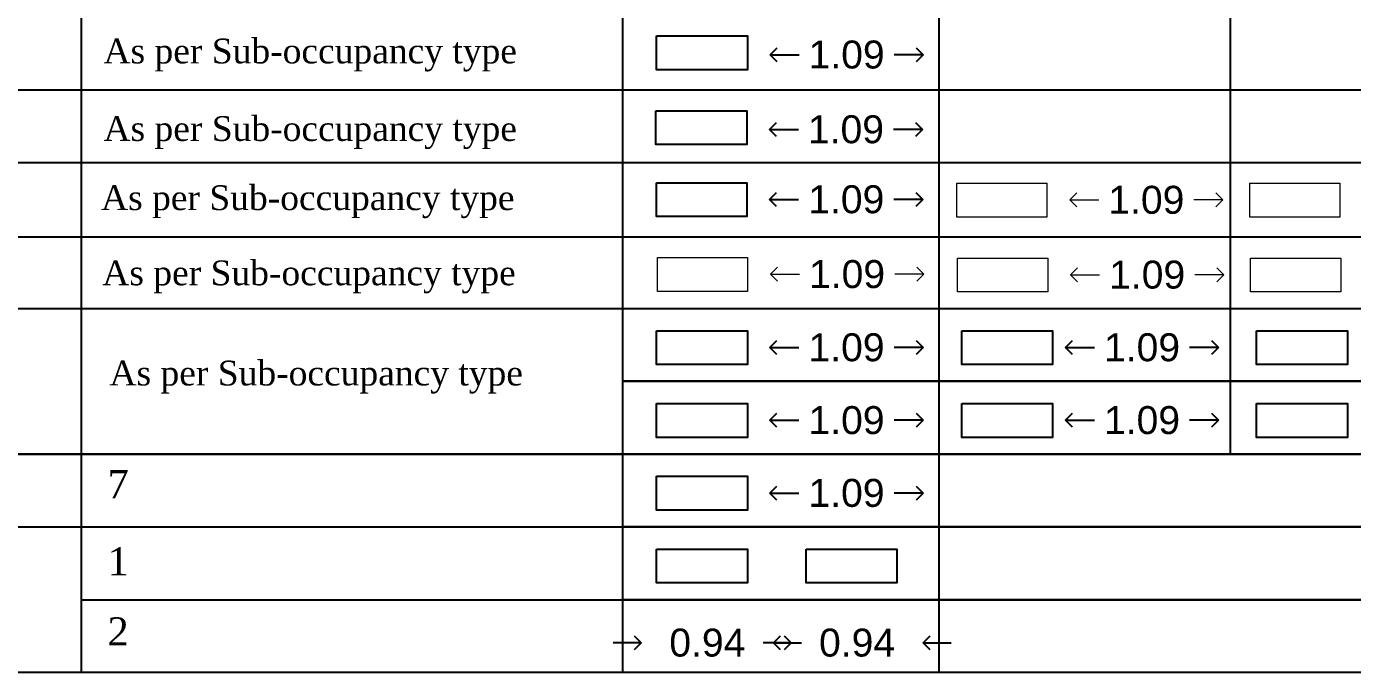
# Model space of a CAD drawing. Header units: millimetres. Extents: x -9481 to -9286, y 28723 to 28853.
# Drawn here: x -9462.12 to -9452.65, y 28748.89 to 28753.51 of the extents above; entities that cross this region are included whole.
import ezdxf

# ---------------------------------------------------------------- set-up
doc = ezdxf.new("R2010")
doc.units = ezdxf.units.MM
doc.header["$PDMODE"] = 34
doc.header["$PDSIZE"] = -15
doc.linetypes.add('CONTINULUS', pattern=[0])
for name, color, linetype in [('BLK_1_FLR_0_ROOM_1_MEZ_AREA_1', 11, 'Continuous'), ('BLK_1_FLR_0_ROOM_2_MEZ_AREA_1', 11, 'Continuous'), ('BLK_1_FLR_0_STILT_FLOOR', 7, 'Continuous'), ('BLK_1_FLR_0_STILT_FLOOR_EXISTING', 7, 'Continuous'), ('BLK_1_FLR_1_ROOM_1_MEZ_AREA_1', 11, 'Continuous'), ('BLK_1_FLR_1_ROOM_2_MEZ_AREA_1', 11, 'Continuous'), ('BLK_1_FLR_1_SERVICE_FLOOR', 7, 'Continuous'), ('BLK_1_FLR_2_ROOM_1_MEZ_AREA_1', 11, 'Continuous'), ('BLK_1_FLR_2_ROOM_2_MEZ_AREA_1', 11, 'Continuous'), ('ICT_LANDING_POINT_1', 7, 'Continuous'), ('ICT_LANDING_POINT_1_DOOR_1', 7, 'Continuous'), ('ICT_LANDING_POINT_1_DOOR_2', 7, 'Continuous')]:
    doc.layers.add(name, color=color, linetype=linetype)
for name, color, linetype, lineweight in [('BLK_1_FLR_1_SERVICE_FLOOR_EXISTING', 7, 'Continuous', 0), ('BLK_1_FLR_2_SERVICE_FLOOR', 7, 'Continuous', 0), ('BLK_1_FLR_2_SERVICE_FLOOR_EXISTING', 7, 'Continuous', 0), ('BLK_1_FLR_3_SERVICE_FLOOR', 7, 'Continuous', 0), ('BLK_1_FLR_3_SERVICE_FLOOR_EXISTING', 7, 'Continuous', 0), ('PLAN', 7, 'Continuous', 40)]:
    doc.layers.add(name, color=color, linetype=linetype, lineweight=lineweight)
doc.styles.add('Arial', font='arial.ttf', dxfattribs={"height": 0.2})
doc.styles.add('MtXpl_Georgia', font='georgiab.ttf')
doc.styles.add('style2', font='arial.ttf', dxfattribs={"height": 0.3})
doc.dimstyles.new('INT DIM', dxfattribs={"dimtxt": 0.3, "dimasz": 0.1, "dimexe": 0.18, "dimexo": 0.0625, "dimgap": 0.09, "dimtad": 0, "dimzin": 0, "dimdsep": 46, "dimtxsty": 'style2', "dimblk": 'OPEN90', "dimcen": 0.09, "dimse1": 1, "dimse2": 1, "dimclrd": 250, "dimclrt": 256, "dimadec": 0, "dimazin": 0, "dimtfac": 1, "dimtofl": 0, "dimtmove": 0, "dimatfit": 3, "dimfxl": 0, "dimtolj": 1, "dimtzin": 0, "dimlwd": -1, "dimarcsym": 0})

# ---------------------------------------------------------------- blocks, each defined once
blk = doc.blocks.new('_Open90')
at = {"layer": 'PLAN', "color": 0, "lineweight": -2}
for p, q in [((0, 0), (-1, 0)), ((-0.5, 0.5), (0, 0)), ((0, 0), (-0.5, -0.5))]:
    blk.add_line(p, q, dxfattribs=at)
blk = doc.blocks.new('*D268')
at = {"layer": 'BLK_1_FLR_0_ROOM_1_MEZ_AREA_1', "color": 250, "ltscale": 0.05}
for p, q in [((-9456.7091, 28751.2105), (-9456.602, 28751.2105)), ((-9455.8142, 28751.2105), (-9455.9214, 28751.2105))]:
    blk.add_line(p, q, dxfattribs=at)
at = {"layer": 'Defpoints', "color": 0}
for p in [(-9456.8091, 28751.3305), (-9455.7142, 28751.3305), (-9455.7142, 28751.2105)]:
    blk.add_point(p, dxfattribs=at)
at = {"layer": 'BLK_1_FLR_0_ROOM_1_MEZ_AREA_1', "color": 250, "xscale": 0.1, "yscale": 0.1, "zscale": 0.1, "rotation": 180}
blk.add_blockref('_Open90', (-9456.8091, 28751.2105), dxfattribs=at)
at = {"layer": 'BLK_1_FLR_0_ROOM_1_MEZ_AREA_1', "color": 250, "xscale": 0.1, "yscale": 0.1, "zscale": 0.1}
blk.add_blockref('_Open90', (-9455.7142, 28751.2105), dxfattribs=at)
at = {"layer": 'BLK_1_FLR_0_ROOM_1_MEZ_AREA_1', "linetype": 'CONTINULUS', "ltscale": 0.05, "insert": (-9456.2617, 28751.2105), "char_height": 0.2, "attachment_point": 5, "style": 'Arial'}
blk.add_mtext('\\A1;1.09', dxfattribs=at)
blk = doc.blocks.new('*D269')
at = {"layer": 'BLK_1_FLR_1_ROOM_1_MEZ_AREA_1', "color": 250, "ltscale": 0.05}
for p, q in [((-9454.5973, 28751.2105), (-9454.4901, 28751.2105)), ((-9453.7023, 28751.2105), (-9453.8095, 28751.2105))]:
    blk.add_line(p, q, dxfattribs=at)
at = {"layer": 'Defpoints', "color": 0}
for p in [(-9454.6973, 28751.3305), (-9453.6023, 28751.3305), (-9453.6023, 28751.2105)]:
    blk.add_point(p, dxfattribs=at)
at = {"layer": 'BLK_1_FLR_1_ROOM_1_MEZ_AREA_1', "color": 250, "xscale": 0.1, "yscale": 0.1, "zscale": 0.1, "rotation": 180}
blk.add_blockref('_Open90', (-9454.6973, 28751.2105), dxfattribs=at)
at = {"layer": 'BLK_1_FLR_1_ROOM_1_MEZ_AREA_1', "color": 250, "xscale": 0.1, "yscale": 0.1, "zscale": 0.1}
blk.add_blockref('_Open90', (-9453.6023, 28751.2105), dxfattribs=at)
at = {"layer": 'BLK_1_FLR_1_ROOM_1_MEZ_AREA_1', "linetype": 'CONTINULUS', "ltscale": 0.05, "insert": (-9454.1498, 28751.2105), "char_height": 0.2, "attachment_point": 5, "style": 'Arial'}
blk.add_mtext('\\A1;1.09', dxfattribs=at)
blk = doc.blocks.new('*D275')
at = {"layer": 'BLK_1_FLR_0_ROOM_2_MEZ_AREA_1', "color": 250, "ltscale": 0.05}
for p, q in [((-9456.7091, 28750.6898), (-9456.602, 28750.6898)), ((-9455.8142, 28750.6898), (-9455.9214, 28750.6898))]:
    blk.add_line(p, q, dxfattribs=at)
at = {"layer": 'Defpoints', "color": 0}
for p in [(-9456.8091, 28750.8099), (-9455.7142, 28750.8099), (-9455.7142, 28750.6898)]:
    blk.add_point(p, dxfattribs=at)
at = {"layer": 'BLK_1_FLR_0_ROOM_2_MEZ_AREA_1', "color": 250, "xscale": 0.1, "yscale": 0.1, "zscale": 0.1, "rotation": 180}
blk.add_blockref('_Open90', (-9456.8091, 28750.6898), dxfattribs=at)
at = {"layer": 'BLK_1_FLR_0_ROOM_2_MEZ_AREA_1', "color": 250, "xscale": 0.1, "yscale": 0.1, "zscale": 0.1}
blk.add_blockref('_Open90', (-9455.7142, 28750.6898), dxfattribs=at)
at = {"layer": 'BLK_1_FLR_0_ROOM_2_MEZ_AREA_1', "linetype": 'CONTINULUS', "ltscale": 0.05, "insert": (-9456.2617, 28750.6898), "char_height": 0.2, "attachment_point": 5, "style": 'Arial'}
blk.add_mtext('\\A1;1.09', dxfattribs=at)
blk = doc.blocks.new('*D276')
at = {"layer": 'BLK_1_FLR_1_ROOM_2_MEZ_AREA_1', "color": 250, "ltscale": 0.05}
for p, q in [((-9454.5973, 28750.6898), (-9454.4901, 28750.6898)), ((-9453.7023, 28750.6898), (-9453.8095, 28750.6898))]:
    blk.add_line(p, q, dxfattribs=at)
at = {"layer": 'Defpoints', "color": 0}
for p in [(-9454.6973, 28750.8099), (-9453.6023, 28750.8099), (-9453.6023, 28750.6898)]:
    blk.add_point(p, dxfattribs=at)
at = {"layer": 'BLK_1_FLR_1_ROOM_2_MEZ_AREA_1', "color": 250, "xscale": 0.1, "yscale": 0.1, "zscale": 0.1, "rotation": 180}
blk.add_blockref('_Open90', (-9454.6973, 28750.6898), dxfattribs=at)
at = {"layer": 'BLK_1_FLR_1_ROOM_2_MEZ_AREA_1', "color": 250, "xscale": 0.1, "yscale": 0.1, "zscale": 0.1}
blk.add_blockref('_Open90', (-9453.6023, 28750.6898), dxfattribs=at)
at = {"layer": 'BLK_1_FLR_1_ROOM_2_MEZ_AREA_1', "linetype": 'CONTINULUS', "ltscale": 0.05, "insert": (-9454.1498, 28750.6898), "char_height": 0.2, "attachment_point": 5, "style": 'Arial'}
blk.add_mtext('\\A1;1.09', dxfattribs=at)
blk = doc.blocks.new('*D311')
at = {"layer": 'Defpoints', "color": 0}
for p in [(-9456.8091, 28750.2892), (-9455.7142, 28750.2892), (-9455.7142, 28750.1692)]:
    blk.add_point(p, dxfattribs=at)
at = {"layer": 'ICT_LANDING_POINT_1', "color": 250, "ltscale": 0.05}
for p, q in [((-9456.7091, 28750.1692), (-9456.602, 28750.1692)), ((-9455.8142, 28750.1692), (-9455.9214, 28750.1692))]:
    blk.add_line(p, q, dxfattribs=at)
at = {"layer": 'ICT_LANDING_POINT_1', "color": 250, "xscale": 0.1, "yscale": 0.1, "zscale": 0.1, "rotation": 180}
blk.add_blockref('_Open90', (-9456.8091, 28750.1692), dxfattribs=at)
at = {"layer": 'ICT_LANDING_POINT_1', "color": 250, "xscale": 0.1, "yscale": 0.1, "zscale": 0.1}
blk.add_blockref('_Open90', (-9455.7142, 28750.1692), dxfattribs=at)
at = {"layer": 'ICT_LANDING_POINT_1', "linetype": 'CONTINULUS', "ltscale": 0.05, "insert": (-9456.2617, 28750.1692), "char_height": 0.2, "attachment_point": 5, "style": 'Arial'}
blk.add_mtext('\\A1;1.09', dxfattribs=at)
blk = doc.blocks.new('*D312')
at = {"layer": 'Defpoints', "color": 0}
for p in [(-9456.6582, 28749.2187), (-9455.7142, 28749.2187), (-9455.7142, 28749.0986)]:
    blk.add_point(p, dxfattribs=at)
at = {"layer": 'ICT_LANDING_POINT_1_DOOR_2', "color": 250, "ltscale": 0.05}
for p, q in [((-9456.7582, 28749.0986), (-9456.8582, 28749.0986)), ((-9455.6142, 28749.0986), (-9455.5142, 28749.0986))]:
    blk.add_line(p, q, dxfattribs=at)
at = {"layer": 'ICT_LANDING_POINT_1_DOOR_2', "color": 250, "xscale": 0.1, "yscale": 0.1, "zscale": 0.1}
blk.add_blockref('_Open90', (-9456.6582, 28749.0986), dxfattribs=at)
at = {"layer": 'ICT_LANDING_POINT_1_DOOR_2', "color": 250, "xscale": 0.1, "yscale": 0.1, "zscale": 0.1, "rotation": 180}
blk.add_blockref('_Open90', (-9455.7142, 28749.0986), dxfattribs=at)
at = {"layer": 'ICT_LANDING_POINT_1_DOOR_2', "linetype": 'CONTINULUS', "ltscale": 0.05, "insert": (-9456.1862, 28749.0986), "char_height": 0.2, "attachment_point": 5, "style": 'Arial'}
blk.add_mtext('\\A1;0.94', dxfattribs=at)
blk = doc.blocks.new('*D313')
at = {"layer": 'Defpoints', "color": 0}
for p in [(-9457.7284, 28749.2187), (-9456.7844, 28749.2187), (-9456.7844, 28749.0986)]:
    blk.add_point(p, dxfattribs=at)
at = {"layer": 'ICT_LANDING_POINT_1_DOOR_1', "color": 250, "ltscale": 0.05}
for p, q in [((-9457.8284, 28749.0986), (-9457.9284, 28749.0986)), ((-9456.6844, 28749.0986), (-9456.5844, 28749.0986))]:
    blk.add_line(p, q, dxfattribs=at)
at = {"layer": 'ICT_LANDING_POINT_1_DOOR_1', "color": 250, "xscale": 0.1, "yscale": 0.1, "zscale": 0.1}
blk.add_blockref('_Open90', (-9457.7284, 28749.0986), dxfattribs=at)
at = {"layer": 'ICT_LANDING_POINT_1_DOOR_1', "color": 250, "xscale": 0.1, "yscale": 0.1, "zscale": 0.1, "rotation": 180}
blk.add_blockref('_Open90', (-9456.7844, 28749.0986), dxfattribs=at)
at = {"layer": 'ICT_LANDING_POINT_1_DOOR_1', "linetype": 'CONTINULUS', "ltscale": 0.05, "insert": (-9457.2564, 28749.0986), "char_height": 0.2, "attachment_point": 5, "style": 'Arial'}
blk.add_mtext('\\A1;0.94', dxfattribs=at)
blk = doc.blocks.new('*D319')
at = {"layer": 'BLK_1_FLR_0_STILT_FLOOR', "color": 250, "ltscale": 0.05}
for p, q in [((-9456.7085, 28753.3041), (-9456.6013, 28753.3041)), ((-9455.8135, 28753.3041), (-9455.9207, 28753.3041))]:
    blk.add_line(p, q, dxfattribs=at)
at = {"layer": 'Defpoints', "color": 0}
for p in [(-9456.8085, 28753.4241), (-9455.7135, 28753.4241), (-9455.7135, 28753.3041)]:
    blk.add_point(p, dxfattribs=at)
at = {"layer": 'BLK_1_FLR_0_STILT_FLOOR', "color": 250, "xscale": 0.1, "yscale": 0.1, "zscale": 0.1, "rotation": 180}
blk.add_blockref('_Open90', (-9456.8085, 28753.3041), dxfattribs=at)
at = {"layer": 'BLK_1_FLR_0_STILT_FLOOR', "color": 250, "xscale": 0.1, "yscale": 0.1, "zscale": 0.1}
blk.add_blockref('_Open90', (-9455.7135, 28753.3041), dxfattribs=at)
at = {"layer": 'BLK_1_FLR_0_STILT_FLOOR', "linetype": 'CONTINULUS', "ltscale": 0.05, "insert": (-9456.261, 28753.3041), "char_height": 0.2, "attachment_point": 5, "style": 'Arial'}
blk.add_mtext('\\A1;1.09', dxfattribs=at)
blk = doc.blocks.new('*D320')
at = {"layer": 'BLK_1_FLR_0_STILT_FLOOR_EXISTING', "color": 250, "ltscale": 0.05}
for p, q in [((-9456.7133, 28752.7695), (-9456.6061, 28752.7695)), ((-9455.8183, 28752.7695), (-9455.9255, 28752.7695))]:
    blk.add_line(p, q, dxfattribs=at)
at = {"layer": 'Defpoints', "color": 0}
for p in [(-9456.8133, 28752.8895), (-9455.7183, 28752.8895), (-9455.7183, 28752.7695)]:
    blk.add_point(p, dxfattribs=at)
at = {"layer": 'BLK_1_FLR_0_STILT_FLOOR_EXISTING', "color": 250, "xscale": 0.1, "yscale": 0.1, "zscale": 0.1, "rotation": 180}
blk.add_blockref('_Open90', (-9456.8133, 28752.7695), dxfattribs=at)
at = {"layer": 'BLK_1_FLR_0_STILT_FLOOR_EXISTING', "color": 250, "xscale": 0.1, "yscale": 0.1, "zscale": 0.1}
blk.add_blockref('_Open90', (-9455.7183, 28752.7695), dxfattribs=at)
at = {"layer": 'BLK_1_FLR_0_STILT_FLOOR_EXISTING', "linetype": 'CONTINULUS', "ltscale": 0.05, "insert": (-9456.2658, 28752.7695), "char_height": 0.2, "attachment_point": 5, "style": 'Arial'}
blk.add_mtext('\\A1;1.09', dxfattribs=at)
blk = doc.blocks.new('*D321')
at = {"layer": 'BLK_1_FLR_1_SERVICE_FLOOR', "color": 250, "ltscale": 0.05}
for p, q in [((-9456.7111, 28752.269), (-9456.6039, 28752.269)), ((-9455.8161, 28752.269), (-9455.9233, 28752.269))]:
    blk.add_line(p, q, dxfattribs=at)
at = {"layer": 'Defpoints', "color": 0}
for p in [(-9456.8111, 28752.389), (-9455.7161, 28752.389), (-9455.7161, 28752.269)]:
    blk.add_point(p, dxfattribs=at)
at = {"layer": 'BLK_1_FLR_1_SERVICE_FLOOR', "color": 250, "xscale": 0.1, "yscale": 0.1, "zscale": 0.1, "rotation": 180}
blk.add_blockref('_Open90', (-9456.8111, 28752.269), dxfattribs=at)
at = {"layer": 'BLK_1_FLR_1_SERVICE_FLOOR', "color": 250, "xscale": 0.1, "yscale": 0.1, "zscale": 0.1}
blk.add_blockref('_Open90', (-9455.7161, 28752.269), dxfattribs=at)
at = {"layer": 'BLK_1_FLR_1_SERVICE_FLOOR', "linetype": 'CONTINULUS', "ltscale": 0.05, "insert": (-9456.2636, 28752.269), "char_height": 0.2, "attachment_point": 5, "style": 'Arial'}
blk.add_mtext('\\A1;1.09', dxfattribs=at)
blk = doc.blocks.new('*D322')
at = {"layer": 'BLK_1_FLR_2_SERVICE_FLOOR', "color": 250, "ltscale": 0.05}
for p, q in [((-9454.5665, 28752.2652), (-9454.4593, 28752.2652)), ((-9453.6715, 28752.2652), (-9453.7787, 28752.2652))]:
    blk.add_line(p, q, dxfattribs=at)
at = {"layer": 'Defpoints', "color": 0}
for p in [(-9454.6665, 28752.3853), (-9453.5715, 28752.3853), (-9453.5715, 28752.2652)]:
    blk.add_point(p, dxfattribs=at)
at = {"layer": 'BLK_1_FLR_2_SERVICE_FLOOR', "color": 250, "xscale": 0.1, "yscale": 0.1, "zscale": 0.1, "rotation": 180}
blk.add_blockref('_Open90', (-9454.6665, 28752.2652), dxfattribs=at)
at = {"layer": 'BLK_1_FLR_2_SERVICE_FLOOR', "color": 250, "xscale": 0.1, "yscale": 0.1, "zscale": 0.1}
blk.add_blockref('_Open90', (-9453.5715, 28752.2652), dxfattribs=at)
at = {"layer": 'BLK_1_FLR_2_SERVICE_FLOOR', "linetype": 'CONTINULUS', "ltscale": 0.05, "insert": (-9454.119, 28752.2652), "char_height": 0.2, "attachment_point": 5, "style": 'Arial'}
blk.add_mtext('\\A1;1.09', dxfattribs=at)
blk = doc.blocks.new('*D328')
at = {"layer": 'BLK_1_FLR_1_SERVICE_FLOOR_EXISTING', "color": 250, "ltscale": 0.05}
for p, q in [((-9456.7054, 28751.734), (-9456.5982, 28751.734)), ((-9455.8104, 28751.734), (-9455.9176, 28751.734))]:
    blk.add_line(p, q, dxfattribs=at)
at = {"layer": 'Defpoints', "color": 0}
for p in [(-9456.8054, 28751.854), (-9455.7104, 28751.854), (-9455.7104, 28751.734)]:
    blk.add_point(p, dxfattribs=at)
at = {"layer": 'BLK_1_FLR_1_SERVICE_FLOOR_EXISTING', "color": 250, "xscale": 0.1, "yscale": 0.1, "zscale": 0.1, "rotation": 180}
blk.add_blockref('_Open90', (-9456.8054, 28751.734), dxfattribs=at)
at = {"layer": 'BLK_1_FLR_1_SERVICE_FLOOR_EXISTING', "color": 250, "xscale": 0.1, "yscale": 0.1, "zscale": 0.1}
blk.add_blockref('_Open90', (-9455.7104, 28751.734), dxfattribs=at)
at = {"layer": 'BLK_1_FLR_1_SERVICE_FLOOR_EXISTING', "linetype": 'CONTINULUS', "ltscale": 0.05, "insert": (-9456.2579, 28751.734), "char_height": 0.2, "attachment_point": 5, "style": 'Arial'}
blk.add_mtext('\\A1;1.09', dxfattribs=at)
blk = doc.blocks.new('*D329')
at = {"layer": 'BLK_1_FLR_2_SERVICE_FLOOR_EXISTING', "color": 250, "ltscale": 0.05}
for p, q in [((-9454.5608, 28751.7302), (-9454.4536, 28751.7302)), ((-9453.6658, 28751.7302), (-9453.773, 28751.7302))]:
    blk.add_line(p, q, dxfattribs=at)
at = {"layer": 'Defpoints', "color": 0}
for p in [(-9454.6608, 28751.8503), (-9453.5658, 28751.8503), (-9453.5658, 28751.7302)]:
    blk.add_point(p, dxfattribs=at)
at = {"layer": 'BLK_1_FLR_2_SERVICE_FLOOR_EXISTING', "color": 250, "xscale": 0.1, "yscale": 0.1, "zscale": 0.1, "rotation": 180}
blk.add_blockref('_Open90', (-9454.6608, 28751.7302), dxfattribs=at)
at = {"layer": 'BLK_1_FLR_2_SERVICE_FLOOR_EXISTING', "color": 250, "xscale": 0.1, "yscale": 0.1, "zscale": 0.1}
blk.add_blockref('_Open90', (-9453.5658, 28751.7302), dxfattribs=at)
at = {"layer": 'BLK_1_FLR_2_SERVICE_FLOOR_EXISTING', "linetype": 'CONTINULUS', "ltscale": 0.05, "insert": (-9454.1133, 28751.7302), "char_height": 0.2, "attachment_point": 5, "style": 'Arial'}
blk.add_mtext('\\A1;1.09', dxfattribs=at)

msp = doc.modelspace()

# ---------------------------------------------------------------- linework, layer by layer
for p, q in [((-9461.7318, 28754.0942), (-9461.7318, 28751.4894)), ((-9457.8622, 28754.0942), (-9457.8622, 28751.4894)), ((-9455.6016, 28754.0942), (-9455.6016, 28751.4894)), ((-9453.5208, 28754.0942), (-9453.5208, 28751.4894)), ((-9481.2579, 28753.0523), (-9442.23, 28753.0523)), ((-9481.2579, 28752.534), (-9442.23, 28752.534)), ((-9481.2579, 28752.0019), (-9442.23, 28752.0019)), ((-9461.7318, 28751.4894), (-9461.7318, 28750.9673)), ((-9457.8622, 28751.4894), (-9457.8622, 28750.9688)), ((-9455.6016, 28751.4894), (-9455.6016, 28750.9688)), ((-9453.5208, 28751.4894), (-9453.5208, 28750.9688)), ((-9461.7318, 28750.9688), (-9461.7318, 28750.4466)), ((-9457.8622, 28750.9688), (-9457.8622, 28750.4481)), ((-9455.6016, 28750.9688), (-9455.6016, 28750.4481)), ((-9453.5208, 28750.9688), (-9453.5208, 28750.4481)), ((-9461.7318, 28750.4481), (-9461.7318, 28749.926)), ((-9457.8622, 28750.4481), (-9457.8622, 28749.9275)), ((-9455.6016, 28750.4481), (-9455.6016, 28749.9275)), ((-9461.7318, 28749.9275), (-9461.7318, 28749.4053)), ((-9457.8622, 28749.9275), (-9457.8622, 28749.4068)), ((-9455.6016, 28749.9275), (-9455.6016, 28749.4068)), ((-9461.7318, 28749.4068), (-9461.7318, 28748.8847)), ((-9457.8622, 28749.4068), (-9457.8622, 28748.8862)), ((-9455.6016, 28749.4068), (-9455.6016, 28748.8862))]:
    msp.add_line(p, q)
for points in [[(-9481.2579, 28750.4481), (-9481.2579, 28751.4894), (-9442.23, 28751.4894), (-9442.23, 28750.9688), (-9457.8622, 28750.9688)], [(-9457.8622, 28750.9688), (-9442.23, 28750.9688), (-9442.23, 28750.4481), (-9481.2579, 28750.4481), (-9481.2579, 28750.9688)], [(-9481.2579, 28749.9275), (-9481.2579, 28750.4481), (-9442.23, 28750.4481), (-9442.23, 28749.9275), (-9457.8622, 28749.9275)], [(-9470.8642, 28749.9275), (-9442.23, 28749.9275), (-9442.23, 28749.4068), (-9457.8622, 28749.4068)], [(-9461.7318, 28749.4068), (-9442.23, 28749.4068), (-9442.23, 28748.8862), (-9481.2579, 28748.8862), (-9481.2579, 28749.4068)]]:
    msp.add_lwpolyline(points)
at = {"layer": 'BLK_1_FLR_0_ROOM_1_MEZ_AREA_1', "color": 11, "linetype": 'CONTINULUS', "ltscale": 0.05}
msp.add_lwpolyline([(-9457.6189, 28751.3305), (-9456.9697, 28751.3305), (-9456.9697, 28751.0884), (-9457.6189, 28751.0884)], close=True, dxfattribs=at)
at = {"layer": 'BLK_1_FLR_0_ROOM_2_MEZ_AREA_1', "color": 11, "linetype": 'CONTINULUS', "ltscale": 0.05}
msp.add_lwpolyline([(-9457.6189, 28750.8099), (-9456.9697, 28750.8099), (-9456.9697, 28750.5677), (-9457.6189, 28750.5677)], close=True, dxfattribs=at)
at = {"layer": 'BLK_1_FLR_0_STILT_FLOOR', "color": 11, "linetype": 'CONTINULUS', "ltscale": 0.05}
msp.add_lwpolyline([(-9457.6189, 28753.438), (-9456.9697, 28753.438), (-9456.9697, 28753.1959), (-9457.6189, 28753.1959)], close=True, dxfattribs=at)
at = {"layer": 'BLK_1_FLR_0_STILT_FLOOR_EXISTING', "color": 11, "linetype": 'CONTINULUS', "ltscale": 0.05}
msp.add_lwpolyline([(-9457.6237, 28752.9034), (-9456.9745, 28752.9034), (-9456.9745, 28752.6613), (-9457.6237, 28752.6613)], close=True, dxfattribs=at)
at = {"layer": 'BLK_1_FLR_1_ROOM_1_MEZ_AREA_1', "color": 11, "linetype": 'CONTINULUS', "ltscale": 0.05}
msp.add_lwpolyline([(-9455.4381, 28751.3305), (-9454.7889, 28751.3305), (-9454.7889, 28751.0884), (-9455.4381, 28751.0884)], close=True, dxfattribs=at)
at = {"layer": 'BLK_1_FLR_1_ROOM_2_MEZ_AREA_1', "color": 11, "linetype": 'CONTINULUS', "ltscale": 0.05}
msp.add_lwpolyline([(-9455.4381, 28750.8099), (-9454.7889, 28750.8099), (-9454.7889, 28750.5677), (-9455.4381, 28750.5677)], close=True, dxfattribs=at)
at = {"layer": 'BLK_1_FLR_1_SERVICE_FLOOR', "color": 11, "linetype": 'CONTINULUS', "ltscale": 0.05}
msp.add_lwpolyline([(-9457.6189, 28752.389), (-9456.9745, 28752.389), (-9456.9745, 28752.1469), (-9457.6189, 28752.1469)], close=True, dxfattribs=at)
at = {"layer": 'BLK_1_FLR_1_SERVICE_FLOOR_EXISTING', "color": 11, "linetype": 'CONTINULUS', "ltscale": 0.05}
msp.add_lwpolyline([(-9457.6132, 28751.854), (-9456.9688, 28751.854), (-9456.9688, 28751.6119), (-9457.6132, 28751.6119)], close=True, dxfattribs=at)
at = {"layer": 'BLK_1_FLR_2_ROOM_1_MEZ_AREA_1', "color": 11, "linetype": 'CONTINULUS', "ltscale": 0.05}
msp.add_lwpolyline([(-9453.3316, 28751.3305), (-9452.6824, 28751.3305), (-9452.6824, 28751.0884), (-9453.3316, 28751.0884)], close=True, dxfattribs=at)
at = {"layer": 'BLK_1_FLR_2_ROOM_2_MEZ_AREA_1', "color": 11, "linetype": 'CONTINULUS', "ltscale": 0.05}
msp.add_lwpolyline([(-9453.3316, 28750.8099), (-9452.6824, 28750.8099), (-9452.6824, 28750.5677), (-9453.3316, 28750.5677)], close=True, dxfattribs=at)
at = {"layer": 'BLK_1_FLR_2_SERVICE_FLOOR', "color": 11, "linetype": 'CONTINULUS', "ltscale": 0.05}
msp.add_lwpolyline([(-9455.4743, 28752.3852), (-9454.8299, 28752.3852), (-9454.8299, 28752.1431), (-9455.4743, 28752.1431)], close=True, dxfattribs=at)
at = {"layer": 'BLK_1_FLR_2_SERVICE_FLOOR_EXISTING', "color": 11, "linetype": 'CONTINULUS', "ltscale": 0.05}
msp.add_lwpolyline([(-9455.4686, 28751.8502), (-9454.8242, 28751.8502), (-9454.8242, 28751.6081), (-9455.4686, 28751.6081)], close=True, dxfattribs=at)
at = {"layer": 'BLK_1_FLR_3_SERVICE_FLOOR', "color": 11, "linetype": 'CONTINULUS', "ltscale": 0.05}
msp.add_lwpolyline([(-9453.3801, 28752.3845), (-9452.7357, 28752.3845), (-9452.7357, 28752.1424), (-9453.3801, 28752.1424)], close=True, dxfattribs=at)
at = {"layer": 'BLK_1_FLR_3_SERVICE_FLOOR_EXISTING', "color": 11, "linetype": 'CONTINULUS', "ltscale": 0.05}
msp.add_lwpolyline([(-9453.3744, 28751.8495), (-9452.7299, 28751.8495), (-9452.7299, 28751.6074), (-9453.3744, 28751.6074)], close=True, dxfattribs=at)
at = {"layer": 'ICT_LANDING_POINT_1', "color": 7, "linetype": 'CONTINULUS', "ltscale": 0.05}
msp.add_lwpolyline([(-9457.6189, 28750.2892), (-9456.9697, 28750.2892), (-9456.9697, 28750.0471), (-9457.6189, 28750.0471)], close=True, dxfattribs=at)
at = {"layer": 'ICT_LANDING_POINT_1_DOOR_1', "color": 1, "linetype": 'CONTINULUS', "ltscale": 0.05}
msp.add_lwpolyline([(-9457.6189, 28749.7686), (-9456.9697, 28749.7686), (-9456.9697, 28749.5264), (-9457.6189, 28749.5264)], close=True, dxfattribs=at)
at = {"layer": 'ICT_LANDING_POINT_1_DOOR_2', "color": 1, "linetype": 'CONTINULUS', "ltscale": 0.05}
msp.add_lwpolyline([(-9456.5507, 28749.7686), (-9455.9015, 28749.7686), (-9455.9015, 28749.5264), (-9456.5507, 28749.5264)], close=True, dxfattribs=at)

# ---------------------------------------------------------------- texts
at = {"linetype": 'CONTINULUS', "style": 'MtXpl_Georgia'}
for s, height, p in [('As per Sub-occupancy type', 0.177478, (-9461.5722, 28753.242)), ('As per Sub-occupancy type', 0.177478, (-9461.5722, 28752.6872)), ('As per Sub-occupancy type', 0.177478, (-9461.5896, 28752.193)), ('As per Sub-occupancy type', 0.177478, (-9461.5809, 28751.6554)), ('As per Sub-occupancy type', 0.177478, (-9461.5294, 28750.9388)), ('7', 0.2012, (-9461.5434, 28750.1327)), ('1', 0.2012, (-9461.5434, 28749.5807)), ('2', 0.2012, (-9461.5434, 28749.0796))]:
    msp.add_text(s, height=height, dxfattribs=at).set_placement(p)

# ---------------------------------------------------------------- dimensions: what is measured, and where the dimension line sits
at = {"layer": 'BLK_1_FLR_0_ROOM_1_MEZ_AREA_1', "color": 11, "linetype": 'CONTINULUS', "ltscale": 0.05}
dim = msp.add_linear_dim(base=(-9455.7142, 28751.2105), p1=(-9456.8091, 28751.3305), p2=(-9455.7142, 28751.3305), dimstyle='INT DIM', override={"dimtxt": 0.2, "dimtxsty": 'Arial', "dimfxl": 0.125, "dimtfill": 1, "dimtfillclr": 7, "dimarcsym": 1}, dxfattribs=at)
dim.commit()
dim.dimension.update_dxf_attribs({"geometry": '*D268', "text_midpoint": (-9456.2617, 28751.2105)})
at = {"layer": 'BLK_1_FLR_0_ROOM_2_MEZ_AREA_1', "color": 11, "linetype": 'CONTINULUS', "ltscale": 0.05}
dim = msp.add_linear_dim(base=(-9455.7142, 28750.6898), p1=(-9456.8091, 28750.8099), p2=(-9455.7142, 28750.8099), dimstyle='INT DIM', override={"dimtxt": 0.2, "dimtxsty": 'Arial', "dimfxl": 0.125, "dimtfill": 1, "dimtfillclr": 7, "dimarcsym": 1}, dxfattribs=at)
dim.commit()
dim.dimension.update_dxf_attribs({"geometry": '*D275', "text_midpoint": (-9456.2617, 28750.6898)})
at = {"layer": 'BLK_1_FLR_0_STILT_FLOOR', "color": 11, "linetype": 'CONTINULUS', "ltscale": 0.05}
dim = msp.add_linear_dim(base=(-9455.7135, 28753.30406), p1=(-9456.80848, 28753.42413), p2=(-9455.7135, 28753.42413), dimstyle='INT DIM', override={"dimtxt": 0.2, "dimtxsty": 'Arial', "dimfxl": 0.125, "dimtfill": 1, "dimtfillclr": 7, "dimarcsym": 1}, dxfattribs=at)
dim.commit()
dim.dimension.update_dxf_attribs({"geometry": '*D319', "text_midpoint": (-9456.26099, 28753.30406)})
at = {"layer": 'BLK_1_FLR_0_STILT_FLOOR_EXISTING', "color": 11, "linetype": 'CONTINULUS', "ltscale": 0.05}
dim = msp.add_linear_dim(base=(-9455.71828, 28752.76946), p1=(-9456.81325, 28752.88953), p2=(-9455.71828, 28752.88953), dimstyle='INT DIM', override={"dimtxt": 0.2, "dimtxsty": 'Arial', "dimfxl": 0.125, "dimtfill": 1, "dimtfillclr": 7, "dimarcsym": 1}, dxfattribs=at)
dim.commit()
dim.dimension.update_dxf_attribs({"geometry": '*D320', "text_midpoint": (-9456.26576, 28752.76946)})
at = {"layer": 'BLK_1_FLR_1_ROOM_1_MEZ_AREA_1', "color": 11, "linetype": 'CONTINULUS', "ltscale": 0.05}
dim = msp.add_linear_dim(base=(-9453.60233, 28751.21045), p1=(-9454.69731, 28751.33053), p2=(-9453.60233, 28751.33053), dimstyle='INT DIM', override={"dimtxt": 0.2, "dimtxsty": 'Arial', "dimfxl": 0.125, "dimtfill": 1, "dimtfillclr": 7, "dimarcsym": 1}, dxfattribs=at)
dim.commit()
dim.dimension.update_dxf_attribs({"geometry": '*D269', "text_midpoint": (-9454.14982, 28751.21045)})
at = {"layer": 'BLK_1_FLR_1_ROOM_2_MEZ_AREA_1', "color": 11, "linetype": 'CONTINULUS', "ltscale": 0.05}
dim = msp.add_linear_dim(base=(-9453.60233, 28750.68981), p1=(-9454.69731, 28750.80988), p2=(-9453.60233, 28750.80988), dimstyle='INT DIM', override={"dimtxt": 0.2, "dimtxsty": 'Arial', "dimfxl": 0.125, "dimtfill": 1, "dimtfillclr": 7, "dimarcsym": 1}, dxfattribs=at)
dim.commit()
dim.dimension.update_dxf_attribs({"geometry": '*D276', "text_midpoint": (-9454.14982, 28750.68981)})
at = {"layer": 'BLK_1_FLR_1_SERVICE_FLOOR', "color": 11, "linetype": 'CONTINULUS', "ltscale": 0.05}
dim = msp.add_linear_dim(base=(-9455.71613, 28752.26896), p1=(-9456.81111, 28752.38904), p2=(-9455.71613, 28752.38904), dimstyle='INT DIM', override={"dimtxt": 0.2, "dimtxsty": 'Arial', "dimfxl": 0.125, "dimtfill": 1, "dimtfillclr": 7, "dimarcsym": 1}, dxfattribs=at)
dim.commit()
dim.dimension.update_dxf_attribs({"geometry": '*D321', "text_midpoint": (-9456.26362, 28752.26896)})
at = {"layer": 'BLK_1_FLR_1_SERVICE_FLOOR_EXISTING', "color": 11, "linetype": 'CONTINULUS', "ltscale": 0.05}
dim = msp.add_linear_dim(base=(-9455.71042, 28751.73396), p1=(-9456.8054, 28751.85404), p2=(-9455.71042, 28751.85404), dimstyle='INT DIM', override={"dimtxt": 0.2, "dimtxsty": 'Arial', "dimfxl": 0.125, "dimtfill": 1, "dimtfillclr": 7, "dimarcsym": 1}, dxfattribs=at)
dim.commit()
dim.dimension.update_dxf_attribs({"geometry": '*D328', "text_midpoint": (-9456.25791, 28751.73396)})
at = {"layer": 'BLK_1_FLR_2_SERVICE_FLOOR', "color": 11, "linetype": 'CONTINULUS', "ltscale": 0.05}
dim = msp.add_linear_dim(base=(-9453.57152, 28752.26519), p1=(-9454.6665, 28752.38527), p2=(-9453.57152, 28752.38527), dimstyle='INT DIM', override={"dimscale": 1, "dimtxt": 0.2, "dimtxsty": 'Arial', "dimfxl": 0.125, "dimtfill": 1, "dimtfillclr": 7, "dimarcsym": 1}, dxfattribs=at)
dim.commit()
dim.dimension.update_dxf_attribs({"geometry": '*D322', "text_midpoint": (-9454.11901, 28752.26519)})
at = {"layer": 'BLK_1_FLR_2_SERVICE_FLOOR_EXISTING', "color": 11, "linetype": 'CONTINULUS', "ltscale": 0.05}
dim = msp.add_linear_dim(base=(-9453.56581, 28751.73019), p1=(-9454.66079, 28751.85026), p2=(-9453.56581, 28751.85026), dimstyle='INT DIM', override={"dimscale": 1, "dimtxt": 0.2, "dimtxsty": 'Arial', "dimfxl": 0.125, "dimtfill": 1, "dimtfillclr": 7, "dimarcsym": 1}, dxfattribs=at)
dim.commit()
dim.dimension.update_dxf_attribs({"geometry": '*D329', "text_midpoint": (-9454.1133, 28751.73019)})
at = {"layer": 'ICT_LANDING_POINT_1', "color": 7, "linetype": 'CONTINULUS', "ltscale": 0.05}
dim = msp.add_linear_dim(base=(-9455.7142, 28750.1692), p1=(-9456.8091, 28750.2892), p2=(-9455.7142, 28750.2892), dimstyle='INT DIM', override={"dimtxt": 0.2, "dimtxsty": 'Arial', "dimfxl": 0.125, "dimtfill": 1, "dimtfillclr": 7, "dimarcsym": 1}, dxfattribs=at)
dim.commit()
dim.dimension.update_dxf_attribs({"geometry": '*D311', "text_midpoint": (-9456.2617, 28750.1692)})
at = {"layer": 'ICT_LANDING_POINT_1_DOOR_1', "color": 2, "linetype": 'CONTINULUS', "ltscale": 0.05}
dim = msp.add_linear_dim(base=(-9456.7844, 28749.0986), p1=(-9457.7284, 28749.2187), p2=(-9456.7844, 28749.2187), dimstyle='INT DIM', override={"dimtxt": 0.2, "dimtxsty": 'Arial', "dimfxl": 0.125, "dimtfill": 1, "dimtfillclr": 7, "dimarcsym": 1}, dxfattribs=at)
dim.commit()
dim.dimension.update_dxf_attribs({"geometry": '*D313', "text_midpoint": (-9457.2564, 28749.0986)})
at = {"layer": 'ICT_LANDING_POINT_1_DOOR_2', "color": 2, "linetype": 'CONTINULUS', "ltscale": 0.05}
dim = msp.add_linear_dim(base=(-9455.7142, 28749.0986), p1=(-9456.6582, 28749.2187), p2=(-9455.7142, 28749.2187), dimstyle='INT DIM', override={"dimtxt": 0.2, "dimtxsty": 'Arial', "dimfxl": 0.125, "dimtfill": 1, "dimtfillclr": 7, "dimarcsym": 1}, dxfattribs=at)
dim.commit()
dim.dimension.update_dxf_attribs({"geometry": '*D312', "text_midpoint": (-9456.1862, 28749.0986)})

doc.saveas('drawing.dxf')
